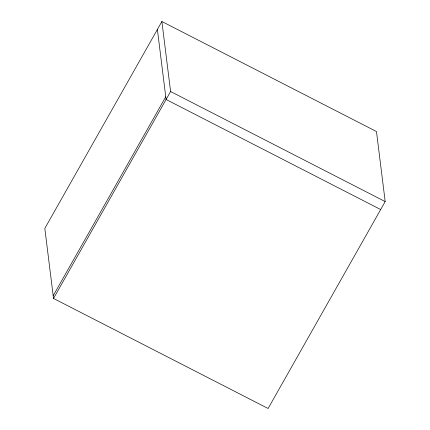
<?xml version="1.0" encoding="UTF-8"?>
<svg xmlns="http://www.w3.org/2000/svg" width="430" height="430" viewBox="0 0 430 430"><rect width="100%" height="100%" fill="white"/><g stroke="black" fill="none" stroke-linecap="round" stroke-linejoin="round"><path stroke-width="0.64" d="M161.89 21.5L44.817 228.427L53.519 298.452L268.11 408.5L385.183 201.573L376.481 131.548L161.89 21.5L170.592 91.525L53.519 298.452M53.18 295.759L165.754 96.788M170.592 91.525L385.183 201.573M380.684 209.534L166.088 99.481L157.385 29.46"/></g></svg>
